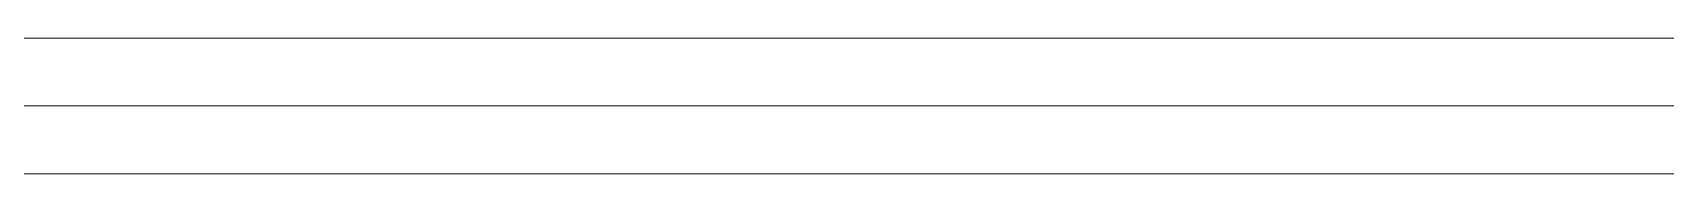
# Model space of a CAD drawing. Header units: millimetres. Extents: x 803 to 707111, y 130 to 2706464.
# Drawn here: x 661948 to 664829, y 2690490 to 2690730 of the extents above; entities that cross this region are included whole.
import ezdxf

# ---------------------------------------------------------------- set-up
doc = ezdxf.new("R2010")
doc.units = ezdxf.units.MM

msp = doc.modelspace()

# ---------------------------------------------------------------- linework, layer by layer
at = {"color": 0, "lineweight": 0}
for points in [[(658025.1, 2690730.3), (667784.5, 2690730.3)], [(667904.3, 2690610.6), (657905.3, 2690610.6)], [(661957.9, 2690610.6), (662157.9, 2690610.6)], [(662177.7, 2690610.6), (662179.8, 2690610.6)], [(662200, 2690610.6), (662399.7, 2690610.6)], [(662419.8, 2690610.6), (662422, 2690610.6)], [(662441.7, 2690610.6), (662641.8, 2690610.6)], [(662662, 2690610.6), (662663.7, 2690610.6)], [(662683.9, 2690610.6), (662884, 2690610.6)], [(662903.7, 2690610.6), (662905.9, 2690610.6)], [(662925.6, 2690610.6), (663125.7, 2690610.6)], [(663145.9, 2690610.6), (663147.6, 2690610.6)], [(663167.8, 2690610.6), (663367.8, 2690610.6)], [(663387.6, 2690610.6), (663389.7, 2690610.6)], [(663409.9, 2690610.6), (663609.6, 2690610.6)], [(663629.7, 2690610.6), (663631.9, 2690610.6)], [(663651.6, 2690610.6), (663851.7, 2690610.6)], [(663871.9, 2690610.6), (663873.6, 2690610.6)], [(663893.8, 2690610.6), (664093.9, 2690610.6)], [(664113.6, 2690610.6), (664115.8, 2690610.6)], [(664135.5, 2690610.6), (664335.6, 2690610.6)], [(664355.8, 2690610.6), (664357.5, 2690610.6)], [(664377.7, 2690610.6), (664577.7, 2690610.6)], [(664597.5, 2690610.6), (664599.6, 2690610.6)], [(664619.8, 2690610.6), (664819.4, 2690610.6)], [(658025.1, 2690490.3), (667784.5, 2690490.3)]]:
    msp.add_lwpolyline(points, dxfattribs=at)

doc.saveas('drawing.dxf')
